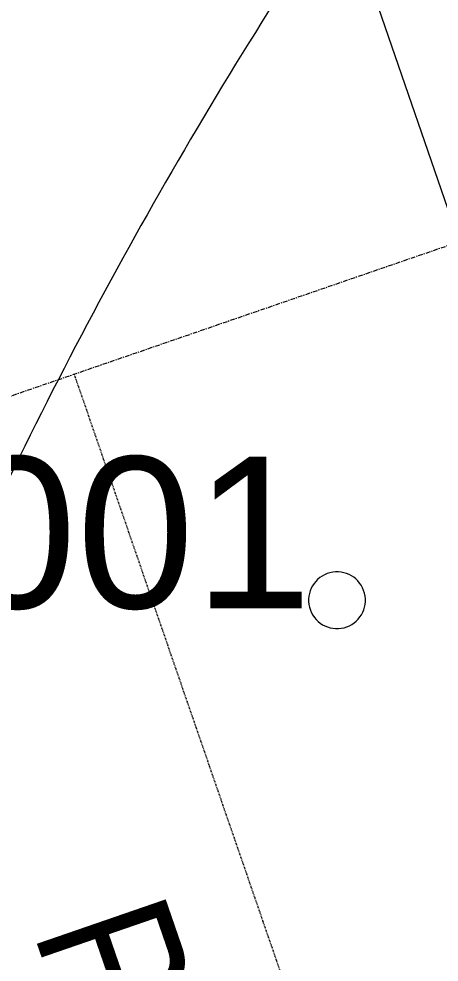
# Model space of a CAD drawing. Header units: millimetres. Extents: x -2612262 to -2065320, y 3717813 to 4283368.
# Drawn here: x -2459528 to -2458417, y 3993716 to 3996208 of the extents above; entities that cross this region are included whole.
import ezdxf

# ---------------------------------------------------------------- set-up
doc = ezdxf.new("R2010")
doc.units = ezdxf.units.MM
for name, pattern in [('Aligning Line', [3.2004, 1.6002, -1.6002]), ('Grid Line', [21, 12, -3, 3, -3]), ('Overhead', [4, 2.5, -1.5])]:
    doc.linetypes.add(name, pattern=pattern)
for name, color, linetype, lineweight in [('A-ANNO-KEYN', 231, 'Continuous', 5), ('A-FLOR', 192, 'Continuous', 5), ('A-FLOR-OVHD', 1, 'Overhead', 13), ('G-ANNO-REFR', 1, 'Aligning Line', 5), ('G-ANNO-TEXT', 231, 'Continuous', 5), ('Q-SPCQ', 91, 'Continuous', 5), ('S-GRID', 1, 'Continuous', 5)]:
    doc.layers.add(name, color=color, linetype=linetype, lineweight=lineweight)
doc.styles.add('Arial Narrow_3', font='ARIALN.TTF', dxfattribs={"height": 360})
doc.styles.add('Arial_3', font='arial.ttf', dxfattribs={"height": 400})
picture_1 = doc.add_image_def('image1.jpg', size_in_pixel=(6528, 5638))

# ---------------------------------------------------------------- blocks, each defined once
blk = doc.blocks.new('Bollard_Typical - 150mm Diameter - BOL001 _fixed_-V126-GA - Part A')
at = {"layer": 'Q-SPCQ'}
for start, end in [(360, 180), (180, 0)]:
    blk.add_arc((1.2, -75), 75, start, end, dxfattribs=at)

msp = doc.modelspace()

# ---------------------------------------------------------------- linework, layer by layer
at = {"layer": 'A-FLOR'}
msp.add_line((-2458640.8, 3996419.7), (-2458368.4, 3995628.5), dxfattribs=at)
msp.add_open_spline([(-2456915.4, 3998607.8), (-2457008, 3998519.7), (-2457601.4, 3997938), (-2458587.7, 3996756.2), (-2459297.2, 3995536.4), (-2459598.2, 3994901)], degree=3, knots=[-0.5454545, -0.5454545, -0.5454545, -0.5454545, -0.5, -0.25, 0, 0, 0, 0], dxfattribs=at)
at = {"layer": 'A-FLOR-OVHD'}
msp.add_line((-2446337, 3957456), (-2459380.9, 3995269.2), dxfattribs=at)
msp.add_line((-2446337, 3957456), (-2459380.9, 3995269.2), dxfattribs=at)
at = {"layer": 'S-GRID', "linetype": 'Grid Line'}
msp.add_line((-2339544.7, 4036533), (-2476719.9, 3989298.8), dxfattribs=at)

# ---------------------------------------------------------------- block references
at = {"layer": 'Q-SPCQ', "rotation": 14.44475166208499}
msp.add_blockref('Bollard_Typical - 150mm Diameter - BOL001 _fixed_-V126-GA - Part A', (-2458707.1, 3994744.7), dxfattribs=at)

# ---------------------------------------------------------------- texts
at = {"layer": 'A-ANNO-KEYN', "insert": (-2460803.5, 3995051.4), "char_height": 400, "width": 2533.332, "attachment_point": 1, "style": 'Arial_3'}
msp.add_mtext('BOL001', dxfattribs=at)
at = {"layer": 'G-ANNO-TEXT', "color": 7, "lineweight": 13, "insert": (-2459150.6, 3993914.3), "char_height": 360, "width": 8433.753, "attachment_point": 1, "rotation": 289.0321, "style": 'Arial Narrow_3'}
msp.add_mtext('ROOF OVERHEAD SHOWN DASHED', dxfattribs=at)

# ---------------------------------------------------------------- pictures from other files: only their frames are drawn
at = {"layer": 'G-ANNO-REFR'}
image = msp.add_image(picture_1, insert=(-2382054.9, 4283368.1), size_in_units=(433000, 373966.6), rotation=-122.11743, dxfattribs=at)
image.dxf.flags = 15

doc.saveas('drawing.dxf')
